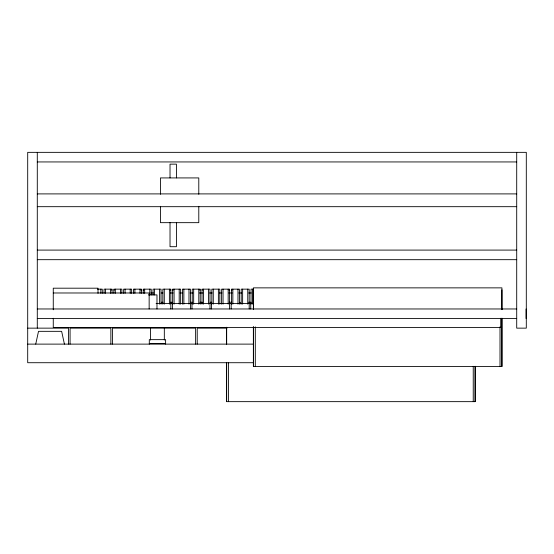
<?xml version="1.0" encoding="UTF-8"?>
<svg xmlns="http://www.w3.org/2000/svg" width="554" height="554" viewBox="0 0 554 554"><rect width="100%" height="100%" fill="white"/><g stroke="black" fill="none" stroke-linecap="round" stroke-linejoin="round"><path stroke-width="0.83" d="M226.628 401.65L226.628 362.863L226.628 401.65L475.159 401.65L475.159 366.312L475.159 401.65M226.628 343.902L226.628 327.525M253.386 366.492L253.386 326.846L253.386 366.492L501.924 366.492L501.924 318.231L501.924 366.492M253.386 289.784L253.386 309.61L253.386 287.865L501.924 287.865L501.924 309.61L501.924 289.784M35.733 344.117L38.51 331.334L61.639 331.334L64.416 344.117M37.291 161.941L516.709 161.941M37.291 193.9L516.709 193.9M37.291 206.684L516.709 206.684M37.291 250.089L516.709 250.089M37.291 259.681L516.709 259.681M97.421 289.146L102.268 289.146L102.268 293.315M253.413 289.146L251.017 289.146L251.017 304.153M111.25 289.943L112.047 289.943M113.868 289.943L114.664 289.943M140.654 289.943L141.45 289.943M143.244 289.943L144.04 289.943M170.023 289.943L170.826 289.943M172.647 289.943L173.444 289.943M199.426 289.943L200.229 289.943M202.016 289.943L202.819 289.943M228.802 289.943L229.598 289.943M231.42 289.943L232.223 289.943M53.267 292.983L149.151 292.983L149.151 308.966M150.861 292.983L153.548 292.983M161.172 292.983L162.897 292.983M170.397 292.983L173.173 292.983M180.029 292.983L182.598 292.983M190.064 292.983L192.875 292.983M199.405 292.983L202.806 292.983M209.606 292.983L212.154 292.983M219.426 292.983L221.995 292.983M228.809 292.983L232.271 292.983M238.822 292.983L241.689 292.983M248.691 292.983L251.301 292.983M148.437 294.901L156.983 294.901L156.983 308.966M161.297 302.249L163.001 302.249M190.645 302.249L192.342 302.249M199.869 302.249L202.425 302.249M210.091 302.249L211.801 302.249M229.245 302.249L231.787 302.249M248.663 302.249L251.218 302.249M200.34 303.273L202.508 303.273M249.016 303.273L251.246 303.273M156.096 303.405L253.427 303.405M37.291 308.966L516.709 308.966M37.291 318.55L516.709 318.55M27.7 328.141L68.481 328.141L68.481 344.117M226.96 328.141L197.224 328.141L197.224 344.117M149.303 343.48L165.604 343.48M27.7 344.117L253.594 344.117M253.594 362.718L27.7 362.718L27.7 152.35L526.3 152.35L526.3 328.141L516.709 328.141L516.709 152.35M526.078 308.966L526.078 318.55M500.733 318.266L500.733 327.566L53.267 327.566L53.267 318.266M500.006 326.846L500.006 366.492M473.241 366.312L473.241 401.65M255.304 326.846L255.304 366.492M252.451 289.146L252.451 304.153M250.761 303.405L250.761 308.966M249.196 308.966L249.196 289.146L241.205 289.146L241.205 304.153M247.756 289.146L247.756 304.153M242.638 289.146L242.638 304.153M240.242 302.249L240.242 303.848M239.411 304.153L239.411 289.146L231.42 289.146L231.42 304.153M237.978 289.146L237.978 304.153M232.86 289.146L232.86 304.153M231.17 303.405L231.17 308.966M229.598 308.966L229.598 289.146L221.614 289.146L221.614 304.153M228.546 362.863L228.546 401.65M228.165 289.146L228.165 304.153M226.628 327.241L226.628 344.117M223.047 289.146L223.047 304.153M219.82 304.153L219.82 289.146L211.829 289.146L211.829 304.153M218.38 289.146L218.38 304.153M213.269 289.146L213.269 304.153M211.573 303.405L211.573 308.966M210.008 308.966L210.008 289.146L202.016 289.146L202.016 304.153M208.567 289.146L208.567 304.153M203.457 289.146L203.457 304.153M200.229 304.153L200.229 289.146L192.238 289.146L192.238 304.153M198.789 194.267L198.789 177.924L160.438 177.924L160.438 194.267M198.789 206.317L198.789 222.666L160.438 222.666L160.438 206.317M198.789 289.146L198.789 304.153M195.624 344.117L195.624 328.141L112.462 328.141L112.462 344.117M193.678 289.146L193.678 304.153M191.982 303.405L191.982 308.966M190.417 308.966L190.417 289.146L182.425 289.146L182.425 304.153M188.976 289.146L188.976 304.153M183.866 289.146L183.866 304.153M180.639 304.153L180.639 289.146L172.647 289.146L172.647 304.153M179.198 289.146L179.198 304.153M176.414 177.903L176.414 164.143L170.023 164.143L170.023 177.903M176.414 222.625L176.414 246.703L170.023 246.703L170.023 222.625M174.081 289.146L174.081 304.153M172.391 303.405L172.391 308.966M172.169 303.848L172.169 302.249L170.57 302.249L170.57 303.848M170.826 308.966L170.826 289.146L162.834 289.146L162.834 304.153M169.386 289.146L169.386 304.153M165.604 344.117L165.604 339.644L149.303 339.644L149.303 344.117M164.323 328.134L164.323 340.066M164.275 289.146L164.275 304.153M161.041 304.153L161.041 289.146L153.056 289.146L153.056 294.984M159.607 289.146L159.607 304.153M154.49 289.146L154.49 294.984M151.228 294.984L151.228 289.146L143.244 289.146L143.244 293.315M150.584 328.134L150.584 340.066M149.795 289.146L149.795 294.984M144.677 289.146L144.677 293.315M141.45 293.315L141.45 289.146L133.459 289.146L133.459 293.315M140.01 289.146L140.01 293.315M134.899 289.146L134.899 293.315M131.637 293.315L131.637 289.146L123.646 289.146L123.646 293.315M130.204 289.146L130.204 293.315M125.086 289.146L125.086 293.315M121.859 293.315L121.859 289.146L113.868 289.146L113.868 293.315M120.419 289.146L120.419 293.315M115.308 289.146L115.308 293.315M112.047 293.315L112.047 289.146L104.055 289.146L104.055 293.315M110.862 344.117L110.862 328.141L70.081 328.141L70.081 344.117M110.606 289.146L110.606 293.315M105.495 289.146L105.495 293.315M100.828 289.146L100.828 293.315M98.016 293.371L98.016 288.191L53.267 288.191L53.267 309.783M37.291 152.35L37.291 328.141"/></g></svg>
